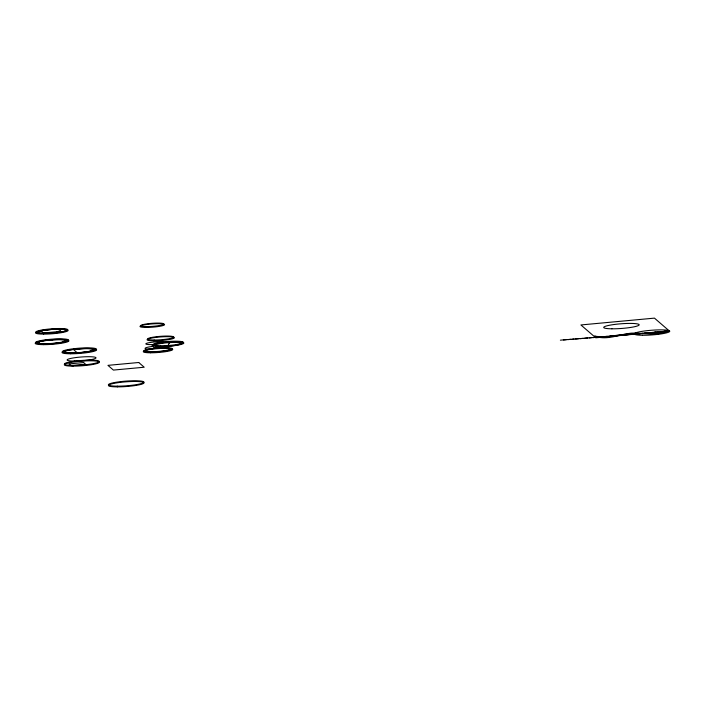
<?xml version="1.0" encoding="UTF-8"?>
<svg xmlns="http://www.w3.org/2000/svg" width="705" height="705" viewBox="0 0 705 705"><rect width="100%" height="100%" fill="white"/><g stroke="black" fill="none" stroke-linecap="round" stroke-linejoin="round"><path stroke-width="1.06" d="M169.341 343.044C168.063 343.917 169.588 344.983 166.935 345.794M668.816 330.539C657.078 336.831 643.709 332.531 631.187 333.157C619.043 334.443 606.776 340.709 594.562 336.1L602.185 337.122A9.623 1.269 -4.3 0 0 609.19 336.779C628.975 331.826 649.596 335.492 669.318 330.971L654.46 318.131L580.894 324.952L595.76 337.792L669.318 330.971M660.197 331.72L663.202 331.438M666.207 331.165L657.272 332.081M663.299 331.526L669.212 330.883M652.671 332.399L644.458 333.227M651.244 332.628L655.676 332.125M654.258 332.355L658.69 331.852M639.849 333.544L634.641 334.099M642.872 333.28L637.664 333.835M641.435 333.5L646.644 332.945M648.23 332.892L649.737 332.76M627.018 334.663L629.283 334.47M633.064 334.135L624.057 335.016M630.86 334.426L636.835 333.809M615.676 335.633L618.708 335.377M616.496 335.659L622.489 335.051M620.277 335.333L626.26 334.725M605.084 336.514L607.358 336.329M611.138 336.012L601.347 336.919M608.926 336.294L614.927 335.695M612.707 335.977L615.738 335.721M595.998 337.263L589.213 337.906M599.788 336.955L593.011 337.607M597.558 337.237L603.577 336.646M587.662 337.942L575.562 338.999M584.665 338.277L591.451 337.633M574.02 339.026L563.418 339.942M572.522 339.237L578.567 338.664M580.109 338.638L583.15 338.4M566.432 339.616L560.378 340.171M567.966 339.59L571.006 339.352M151.945 345.714L154.633 348.032L160.934 347.442A12.346 1.63 -4.3 0 0 167.041 345.829M168.565 342.269A13.421 1.771 -4.3 0 1 169.526 343.035M165.367 346.067A11.06 1.463 -4.3 0 1 164.459 347.891M152.271 349.213A11.06 1.463 -4.3 0 1 145.071 348.314A11.06 1.463 -4.3 0 1 152.967 346.375M153.17 344.533A9.359 1.234 -4.3 0 1 145.82 343.784A9.359 1.234 -4.3 0 1 154.439 341.995A9.359 1.234 -4.3 0 1 164.247 342.242M38.105 332.222L38.537 332.734A13.148 1.736 -4.3 0 0 46.222 333.333L55.58 332.795A13.448 1.78 -4.3 0 0 64.798 331.112A14.012 1.851 -4.3 0 0 57.845 329.164A14.012 1.851 -4.3 0 0 39.348 331.456A14.162 1.877 -4.3 0 0 38.502 331.835L38.105 332.222M57.034 331.72L43.384 332.989L40.705 330.671A14.012 1.851 -4.3 0 1 58.497 329.27A15.845 2.097 -4.3 0 1 57.034 331.72M52.505 339.907L46.636 340.445A14.461 1.912 -4.3 0 0 38.334 342.101L40.458 343.934A14.461 1.912 -4.3 0 0 64.402 341.81A14.461 1.912 -4.3 0 0 52.505 339.907M83.595 362.555L68.958 363.912L71.029 365.701L85.666 364.344L83.595 362.555M138.744 362.502L107.936 365.357L113.399 370.081L144.208 367.226L138.744 362.502M77.127 352.703L73.276 349.372A14.488 1.912 -4.3 0 1 93.977 349.292A14.488 1.912 -4.3 0 1 77.127 352.703M70.72 353.778A17.29 2.282 -4.3 0 0 96.62 349.883A17.29 2.282 -4.3 0 0 70.782 349.795A17.29 2.282 -4.3 0 0 70.72 353.778M70.764 353.038A17.096 2.265 -4.3 0 0 96.373 349.195A17.096 2.265 -4.3 0 0 70.826 349.107A17.096 2.265 -4.3 0 0 70.764 353.038M117.277 386.164A17.801 2.353 -4.3 0 0 143.926 382.154A17.801 2.353 -4.3 0 0 117.338 382.066A17.801 2.353 -4.3 0 0 117.277 386.164M117.321 386.869A17.81 2.353 -4.3 0 0 143.996 382.859A17.81 2.353 -4.3 0 0 117.382 382.771A17.81 2.353 -4.3 0 0 117.321 386.869M73.047 366.133A17.581 2.327 -4.3 0 0 99.379 362.176A17.581 2.327 -4.3 0 0 73.108 362.088A17.581 2.327 -4.3 0 0 73.047 366.133M73.056 365.41A17.449 2.309 -4.3 0 0 99.194 361.48A17.449 2.309 -4.3 0 0 73.117 361.401A17.449 2.309 -4.3 0 0 73.056 365.41M642.502 335.263A17.801 2.353 -4.3 0 0 669.75 331.359A17.801 2.353 -4.3 0 0 643.797 331.086A17.801 2.353 -4.3 0 0 642.502 335.263M611.922 328.803A17.801 2.353 -4.3 0 0 639.171 324.899A17.801 2.353 -4.3 0 0 613.218 324.626A17.801 2.353 -4.3 0 0 611.922 328.803M146.437 326.591A11.58 1.533 -4.3 0 0 163.772 323.983A11.58 1.533 -4.3 0 0 146.473 323.93A11.58 1.533 -4.3 0 0 146.437 326.591M146.094 327.42A12.364 1.639 -4.3 0 0 164.609 324.635A12.364 1.639 -4.3 0 0 146.138 324.573A12.364 1.639 -4.3 0 0 146.094 327.42M44.679 343.714A14.461 1.912 -4.3 0 0 66.288 340.453A14.461 1.912 -4.3 0 0 44.618 340.4A14.461 1.912 -4.3 0 0 44.679 343.714M71.972 352.993A14.461 1.912 -4.3 0 0 93.58 349.724A14.461 1.912 -4.3 0 0 71.91 349.671A14.461 1.912 -4.3 0 0 71.972 352.993M74.395 361.092A14.461 1.912 -4.3 0 0 96.003 357.823A14.461 1.912 -4.3 0 0 74.333 357.77A14.461 1.912 -4.3 0 0 74.395 361.092M150.844 352.015A14.25 1.886 -4.3 0 0 172.179 348.808A14.25 1.886 -4.3 0 0 150.888 348.737A14.25 1.886 -4.3 0 0 150.844 352.015M150.641 352.791A14.752 1.948 -4.3 0 0 172.743 349.477A14.752 1.948 -4.3 0 0 150.694 349.398A14.752 1.948 -4.3 0 0 150.641 352.791M151.725 351.689A12.346 1.63 -4.3 0 0 170.169 348.904A12.346 1.63 -4.3 0 0 151.672 348.86A12.346 1.63 -4.3 0 0 151.725 351.689M160.449 346.569A15.625 2.071 -4.3 0 0 183.846 343.053A15.625 2.071 -4.3 0 0 160.493 342.982A15.625 2.071 -4.3 0 0 160.449 346.569M160.599 345.802A15.21 2.009 -4.3 0 0 183.379 342.383A15.21 2.009 -4.3 0 0 160.652 342.304A15.21 2.009 -4.3 0 0 160.599 345.802M161.436 346.463A13.236 1.754 -4.3 0 0 181.211 343.476A13.236 1.754 -4.3 0 0 161.383 343.432A13.236 1.754 -4.3 0 0 161.436 346.463M154.148 340.021A13.06 1.727 -4.3 0 0 173.703 337.078A13.06 1.727 -4.3 0 0 154.192 337.016A13.06 1.727 -4.3 0 0 154.148 340.021M153.893 340.815A13.686 1.807 -4.3 0 0 174.382 337.739A13.686 1.807 -4.3 0 0 153.937 337.669A13.686 1.807 -4.3 0 0 153.893 340.815M43.772 333.359A15.995 2.115 -4.3 0 0 67.724 329.755A15.995 2.115 -4.3 0 0 43.825 329.684A15.995 2.115 -4.3 0 0 43.772 333.359M43.657 334.108A16.321 2.159 -4.3 0 0 68.103 330.442A16.321 2.159 -4.3 0 0 43.71 330.354A16.321 2.159 -4.3 0 0 43.657 334.108M43.639 344.639A16.876 2.23 -4.3 0 0 68.905 340.841A16.876 2.23 -4.3 0 0 43.692 340.753A16.876 2.23 -4.3 0 0 43.639 344.639M43.71 343.89A16.62 2.194 -4.3 0 0 68.597 340.154A16.62 2.194 -4.3 0 0 43.772 340.074A16.62 2.194 -4.3 0 0 43.71 343.89"/></g></svg>
